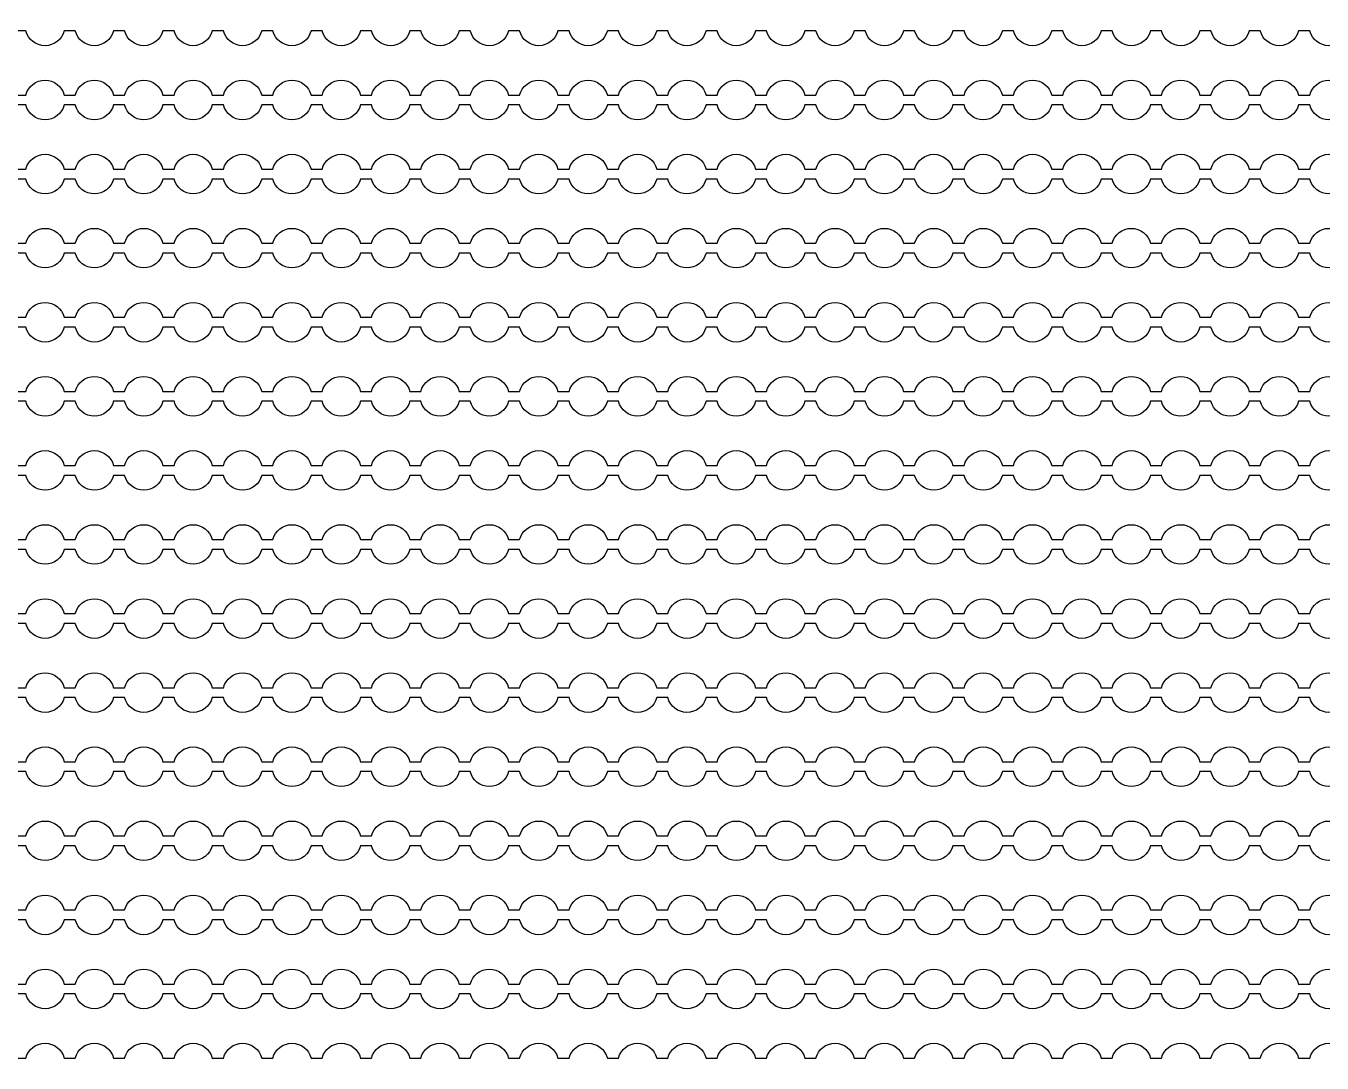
# Model space of a CAD drawing. Extents: x 4056 to 105656, y 4120 to 105720.
# Drawn here: x 65508 to 66820, y 48884 to 49934 of the extents above; entities that cross this region are included whole.
import ezdxf

# ---------------------------------------------------------------- set-up
doc = ezdxf.new("R2010")
doc.units = 13
doc.header["$MEASUREMENT"] = 0
doc.layers.add('Main Layer', color=7, linetype='Continuous', lineweight=0)

msp = doc.modelspace()

# ---------------------------------------------------------------- linework, layer by layer
for points in [[(66846.5, 49928.9, -0.774597), (66807.7, 49928.9), (66796.5, 49928.9, -0.774597), (66757.7, 49928.9), (66746.5, 49928.9, -0.774597), (66707.7, 49928.9), (66696.5, 49928.9, -0.774597), (66657.7, 49928.9), (66646.5, 49928.9, -0.774597), (66607.7, 49928.9), (66596.5, 49928.9, -0.774597), (66557.7, 49928.9), (66546.5, 49928.9, -0.774597), (66507.7, 49928.9), (66496.5, 49928.9, -0.774597), (66457.7, 49928.9), (66446.5, 49928.9, -0.774597), (66407.7, 49928.9), (66396.5, 49928.9, -0.774597), (66357.7, 49928.9), (66346.5, 49928.9, -0.774597), (66307.7, 49928.9), (66296.5, 49928.9, -0.774597), (66257.7, 49928.9), (66246.5, 49928.9, -0.774597), (66207.7, 49928.9), (66196.5, 49928.9, -0.774597), (66157.7, 49928.9), (66146.5, 49928.9, -0.774597), (66107.7, 49928.9), (66096.5, 49928.9, -0.774597), (66057.7, 49928.9), (66046.5, 49928.9, -0.774597), (66007.7, 49928.9), (65996.5, 49928.9, -0.774597), (65957.7, 49928.9), (65946.5, 49928.9, -0.774597), (65907.7, 49928.9), (65896.5, 49928.9, -0.774597), (65857.7, 49928.9), (65846.5, 49928.9, -0.774597), (65807.7, 49928.9), (65796.5, 49928.9, -0.774597), (65757.7, 49928.9), (65746.5, 49928.9, -0.774597), (65707.7, 49928.9), (65696.5, 49928.9, -0.774597), (65657.7, 49928.9), (65646.5, 49928.9, -0.774597), (65607.7, 49928.9), (65596.5, 49928.9, -0.774597), (65557.7, 49928.9), (65546.5, 49928.9, -0.774597), (65507.7, 49928.9), (65496.5, 49928.9, -0.774597)], [(65496.5, 49863.9), (65507.7, 49863.9, -0.774597), (65546.5, 49863.9), (65557.7, 49863.9, -0.774597), (65596.5, 49863.9), (65607.7, 49863.9, -0.774597), (65646.5, 49863.9), (65657.7, 49863.9, -0.774597), (65696.5, 49863.9), (65707.7, 49863.9, -0.774597), (65746.5, 49863.9), (65757.7, 49863.9, -0.774597), (65796.5, 49863.9), (65807.7, 49863.9, -0.774597), (65846.5, 49863.9), (65857.7, 49863.9, -0.774597), (65896.5, 49863.9), (65907.7, 49863.9, -0.774597), (65946.5, 49863.9), (65957.7, 49863.9, -0.774597), (65996.5, 49863.9), (66007.7, 49863.9, -0.774597), (66046.5, 49863.9), (66057.7, 49863.9, -0.774597), (66096.5, 49863.9), (66107.7, 49863.9, -0.774597), (66146.5, 49863.9), (66157.7, 49863.9, -0.774597), (66196.5, 49863.9), (66207.7, 49863.9, -0.774597), (66246.5, 49863.9), (66257.7, 49863.9, -0.774597), (66296.5, 49863.9), (66307.7, 49863.9, -0.774597), (66346.5, 49863.9), (66357.7, 49863.9, -0.774597), (66396.5, 49863.9), (66407.7, 49863.9, -0.774597), (66446.5, 49863.9), (66457.7, 49863.9, -0.774597), (66496.5, 49863.9), (66507.7, 49863.9, -0.774597), (66546.5, 49863.9), (66557.7, 49863.9, -0.774597), (66596.5, 49863.9), (66607.7, 49863.9, -0.774597), (66646.5, 49863.9), (66657.7, 49863.9, -0.774597), (66696.5, 49863.9), (66707.7, 49863.9, -0.774597), (66746.5, 49863.9), (66757.7, 49863.9, -0.774597), (66796.5, 49863.9), (66807.7, 49863.9, -0.774597), (66846.5, 49863.9)], [(66846.5, 49853.9, -0.774597), (66807.7, 49853.9), (66796.5, 49853.9, -0.774597), (66757.7, 49853.9), (66746.5, 49853.9, -0.774597), (66707.7, 49853.9), (66696.5, 49853.9, -0.774597), (66657.7, 49853.9), (66646.5, 49853.9, -0.774597), (66607.7, 49853.9), (66596.5, 49853.9, -0.774597), (66557.7, 49853.9), (66546.5, 49853.9, -0.774597), (66507.7, 49853.9), (66496.5, 49853.9, -0.774597), (66457.7, 49853.9), (66446.5, 49853.9, -0.774597), (66407.7, 49853.9), (66396.5, 49853.9, -0.774597), (66357.7, 49853.9), (66346.5, 49853.9, -0.774597), (66307.7, 49853.9), (66296.5, 49853.9, -0.774597), (66257.7, 49853.9), (66246.5, 49853.9, -0.774597), (66207.7, 49853.9), (66196.5, 49853.9, -0.774597), (66157.7, 49853.9), (66146.5, 49853.9, -0.774597), (66107.7, 49853.9), (66096.5, 49853.9, -0.774597), (66057.7, 49853.9), (66046.5, 49853.9, -0.774597), (66007.7, 49853.9), (65996.5, 49853.9, -0.774597), (65957.7, 49853.9), (65946.5, 49853.9, -0.774597), (65907.7, 49853.9), (65896.5, 49853.9, -0.774597), (65857.7, 49853.9), (65846.5, 49853.9, -0.774597), (65807.7, 49853.9), (65796.5, 49853.9, -0.774597), (65757.7, 49853.9), (65746.5, 49853.9, -0.774597), (65707.7, 49853.9), (65696.5, 49853.9, -0.774597), (65657.7, 49853.9), (65646.5, 49853.9, -0.774597), (65607.7, 49853.9), (65596.5, 49853.9, -0.774597), (65557.7, 49853.9), (65546.5, 49853.9, -0.774597), (65507.7, 49853.9), (65496.5, 49853.9, -0.774597)], [(65496.5, 49788.9), (65507.7, 49788.9, -0.774597), (65546.5, 49788.9), (65557.7, 49788.9, -0.774597), (65596.5, 49788.9), (65607.7, 49788.9, -0.774597), (65646.5, 49788.9), (65657.7, 49788.9, -0.774597), (65696.5, 49788.9), (65707.7, 49788.9, -0.774597), (65746.5, 49788.9), (65757.7, 49788.9, -0.774597), (65796.5, 49788.9), (65807.7, 49788.9, -0.774597), (65846.5, 49788.9), (65857.7, 49788.9, -0.774597), (65896.5, 49788.9), (65907.7, 49788.9, -0.774597), (65946.5, 49788.9), (65957.7, 49788.9, -0.774597), (65996.5, 49788.9), (66007.7, 49788.9, -0.774597), (66046.5, 49788.9), (66057.7, 49788.9, -0.774597), (66096.5, 49788.9), (66107.7, 49788.9, -0.774597), (66146.5, 49788.9), (66157.7, 49788.9, -0.774597), (66196.5, 49788.9), (66207.7, 49788.9, -0.774597), (66246.5, 49788.9), (66257.7, 49788.9, -0.774597), (66296.5, 49788.9), (66307.7, 49788.9, -0.774597), (66346.5, 49788.9), (66357.7, 49788.9, -0.774597), (66396.5, 49788.9), (66407.7, 49788.9, -0.774597), (66446.5, 49788.9), (66457.7, 49788.9, -0.774597), (66496.5, 49788.9), (66507.7, 49788.9, -0.774597), (66546.5, 49788.9), (66557.7, 49788.9, -0.774597), (66596.5, 49788.9), (66607.7, 49788.9, -0.774597), (66646.5, 49788.9), (66657.7, 49788.9, -0.774597), (66696.5, 49788.9), (66707.7, 49788.9, -0.774597), (66746.5, 49788.9), (66757.7, 49788.9, -0.774597), (66796.5, 49788.9), (66807.7, 49788.9, -0.774597), (66846.5, 49788.9)], [(66846.5, 49778.9, -0.774597), (66807.7, 49778.9), (66796.5, 49778.9, -0.774597), (66757.7, 49778.9), (66746.5, 49778.9, -0.774597), (66707.7, 49778.9), (66696.5, 49778.9, -0.774597), (66657.7, 49778.9), (66646.5, 49778.9, -0.774597), (66607.7, 49778.9), (66596.5, 49778.9, -0.774597), (66557.7, 49778.9), (66546.5, 49778.9, -0.774597), (66507.7, 49778.9), (66496.5, 49778.9, -0.774597), (66457.7, 49778.9), (66446.5, 49778.9, -0.774597), (66407.7, 49778.9), (66396.5, 49778.9, -0.774597), (66357.7, 49778.9), (66346.5, 49778.9, -0.774597), (66307.7, 49778.9), (66296.5, 49778.9, -0.774597), (66257.7, 49778.9), (66246.5, 49778.9, -0.774597), (66207.7, 49778.9), (66196.5, 49778.9, -0.774597), (66157.7, 49778.9), (66146.5, 49778.9, -0.774597), (66107.7, 49778.9), (66096.5, 49778.9, -0.774597), (66057.7, 49778.9), (66046.5, 49778.9, -0.774597), (66007.7, 49778.9), (65996.5, 49778.9, -0.774597), (65957.7, 49778.9), (65946.5, 49778.9, -0.774597), (65907.7, 49778.9), (65896.5, 49778.9, -0.774597), (65857.7, 49778.9), (65846.5, 49778.9, -0.774597), (65807.7, 49778.9), (65796.5, 49778.9, -0.774597), (65757.7, 49778.9), (65746.5, 49778.9, -0.774597), (65707.7, 49778.9), (65696.5, 49778.9, -0.774597), (65657.7, 49778.9), (65646.5, 49778.9, -0.774597), (65607.7, 49778.9), (65596.5, 49778.9, -0.774597), (65557.7, 49778.9), (65546.5, 49778.9, -0.774597), (65507.7, 49778.9), (65496.5, 49778.9, -0.774597)], [(65496.5, 49713.9), (65507.7, 49713.9, -0.774597), (65546.5, 49713.9), (65557.7, 49713.9, -0.774597), (65596.5, 49713.9), (65607.7, 49713.9, -0.774597), (65646.5, 49713.9), (65657.7, 49713.9, -0.774597), (65696.5, 49713.9), (65707.7, 49713.9, -0.774597), (65746.5, 49713.9), (65757.7, 49713.9, -0.774597), (65796.5, 49713.9), (65807.7, 49713.9, -0.774597), (65846.5, 49713.9), (65857.7, 49713.9, -0.774597), (65896.5, 49713.9), (65907.7, 49713.9, -0.774597), (65946.5, 49713.9), (65957.7, 49713.9, -0.774597), (65996.5, 49713.9), (66007.7, 49713.9, -0.774597), (66046.5, 49713.9), (66057.7, 49713.9, -0.774597), (66096.5, 49713.9), (66107.7, 49713.9, -0.774597), (66146.5, 49713.9), (66157.7, 49713.9, -0.774597), (66196.5, 49713.9), (66207.7, 49713.9, -0.774597), (66246.5, 49713.9), (66257.7, 49713.9, -0.774597), (66296.5, 49713.9), (66307.7, 49713.9, -0.774597), (66346.5, 49713.9), (66357.7, 49713.9, -0.774597), (66396.5, 49713.9), (66407.7, 49713.9, -0.774597), (66446.5, 49713.9), (66457.7, 49713.9, -0.774597), (66496.5, 49713.9), (66507.7, 49713.9, -0.774597), (66546.5, 49713.9), (66557.7, 49713.9, -0.774597), (66596.5, 49713.9), (66607.7, 49713.9, -0.774597), (66646.5, 49713.9), (66657.7, 49713.9, -0.774597), (66696.5, 49713.9), (66707.7, 49713.9, -0.774597), (66746.5, 49713.9), (66757.7, 49713.9, -0.774597), (66796.5, 49713.9), (66807.7, 49713.9, -0.774597), (66846.5, 49713.9)], [(66846.5, 49703.9, -0.774597), (66807.7, 49703.9), (66796.5, 49703.9, -0.774597), (66757.7, 49703.9), (66746.5, 49703.9, -0.774597), (66707.7, 49703.9), (66696.5, 49703.9, -0.774597), (66657.7, 49703.9), (66646.5, 49703.9, -0.774597), (66607.7, 49703.9), (66596.5, 49703.9, -0.774597), (66557.7, 49703.9), (66546.5, 49703.9, -0.774597), (66507.7, 49703.9), (66496.5, 49703.9, -0.774597), (66457.7, 49703.9), (66446.5, 49703.9, -0.774597), (66407.7, 49703.9), (66396.5, 49703.9, -0.774597), (66357.7, 49703.9), (66346.5, 49703.9, -0.774597), (66307.7, 49703.9), (66296.5, 49703.9, -0.774597), (66257.7, 49703.9), (66246.5, 49703.9, -0.774597), (66207.7, 49703.9), (66196.5, 49703.9, -0.774597), (66157.7, 49703.9), (66146.5, 49703.9, -0.774597), (66107.7, 49703.9), (66096.5, 49703.9, -0.774597), (66057.7, 49703.9), (66046.5, 49703.9, -0.774597), (66007.7, 49703.9), (65996.5, 49703.9, -0.774597), (65957.7, 49703.9), (65946.5, 49703.9, -0.774597), (65907.7, 49703.9), (65896.5, 49703.9, -0.774597), (65857.7, 49703.9), (65846.5, 49703.9, -0.774597), (65807.7, 49703.9), (65796.5, 49703.9, -0.774597), (65757.7, 49703.9), (65746.5, 49703.9, -0.774597), (65707.7, 49703.9), (65696.5, 49703.9, -0.774597), (65657.7, 49703.9), (65646.5, 49703.9, -0.774597), (65607.7, 49703.9), (65596.5, 49703.9, -0.774597), (65557.7, 49703.9), (65546.5, 49703.9, -0.774597), (65507.7, 49703.9), (65496.5, 49703.9, -0.774597)], [(65496.5, 49638.9), (65507.7, 49638.9, -0.774597), (65546.5, 49638.9), (65557.7, 49638.9, -0.774597), (65596.5, 49638.9), (65607.7, 49638.9, -0.774597), (65646.5, 49638.9), (65657.7, 49638.9, -0.774597), (65696.5, 49638.9), (65707.7, 49638.9, -0.774597), (65746.5, 49638.9), (65757.7, 49638.9, -0.774597), (65796.5, 49638.9), (65807.7, 49638.9, -0.774597), (65846.5, 49638.9), (65857.7, 49638.9, -0.774597), (65896.5, 49638.9), (65907.7, 49638.9, -0.774597), (65946.5, 49638.9), (65957.7, 49638.9, -0.774597), (65996.5, 49638.9), (66007.7, 49638.9, -0.774597), (66046.5, 49638.9), (66057.7, 49638.9, -0.774597), (66096.5, 49638.9), (66107.7, 49638.9, -0.774597), (66146.5, 49638.9), (66157.7, 49638.9, -0.774597), (66196.5, 49638.9), (66207.7, 49638.9, -0.774597), (66246.5, 49638.9), (66257.7, 49638.9, -0.774597), (66296.5, 49638.9), (66307.7, 49638.9, -0.774597), (66346.5, 49638.9), (66357.7, 49638.9, -0.774597), (66396.5, 49638.9), (66407.7, 49638.9, -0.774597), (66446.5, 49638.9), (66457.7, 49638.9, -0.774597), (66496.5, 49638.9), (66507.7, 49638.9, -0.774597), (66546.5, 49638.9), (66557.7, 49638.9, -0.774597), (66596.5, 49638.9), (66607.7, 49638.9, -0.774597), (66646.5, 49638.9), (66657.7, 49638.9, -0.774597), (66696.5, 49638.9), (66707.7, 49638.9, -0.774597), (66746.5, 49638.9), (66757.7, 49638.9, -0.774597), (66796.5, 49638.9), (66807.7, 49638.9, -0.774597), (66846.5, 49638.9)], [(66846.5, 49628.9, -0.774597), (66807.7, 49628.9), (66796.5, 49628.9, -0.774597), (66757.7, 49628.9), (66746.5, 49628.9, -0.774597), (66707.7, 49628.9), (66696.5, 49628.9, -0.774597), (66657.7, 49628.9), (66646.5, 49628.9, -0.774597), (66607.7, 49628.9), (66596.5, 49628.9, -0.774597), (66557.7, 49628.9), (66546.5, 49628.9, -0.774597), (66507.7, 49628.9), (66496.5, 49628.9, -0.774597), (66457.7, 49628.9), (66446.5, 49628.9, -0.774597), (66407.7, 49628.9), (66396.5, 49628.9, -0.774597), (66357.7, 49628.9), (66346.5, 49628.9, -0.774597), (66307.7, 49628.9), (66296.5, 49628.9, -0.774597), (66257.7, 49628.9), (66246.5, 49628.9, -0.774597), (66207.7, 49628.9), (66196.5, 49628.9, -0.774597), (66157.7, 49628.9), (66146.5, 49628.9, -0.774597), (66107.7, 49628.9), (66096.5, 49628.9, -0.774597), (66057.7, 49628.9), (66046.5, 49628.9, -0.774597), (66007.7, 49628.9), (65996.5, 49628.9, -0.774597), (65957.7, 49628.9), (65946.5, 49628.9, -0.774597), (65907.7, 49628.9), (65896.5, 49628.9, -0.774597), (65857.7, 49628.9), (65846.5, 49628.9, -0.774597), (65807.7, 49628.9), (65796.5, 49628.9, -0.774597), (65757.7, 49628.9), (65746.5, 49628.9, -0.774597), (65707.7, 49628.9), (65696.5, 49628.9, -0.774597), (65657.7, 49628.9), (65646.5, 49628.9, -0.774597), (65607.7, 49628.9), (65596.5, 49628.9, -0.774597), (65557.7, 49628.9), (65546.5, 49628.9, -0.774597), (65507.7, 49628.9), (65496.5, 49628.9, -0.774597)], [(65496.5, 49563.9), (65507.7, 49563.9, -0.774597), (65546.5, 49563.9), (65557.7, 49563.9, -0.774597), (65596.5, 49563.9), (65607.7, 49563.9, -0.774597), (65646.5, 49563.9), (65657.7, 49563.9, -0.774597), (65696.5, 49563.9), (65707.7, 49563.9, -0.774597), (65746.5, 49563.9), (65757.7, 49563.9, -0.774597), (65796.5, 49563.9), (65807.7, 49563.9, -0.774597), (65846.5, 49563.9), (65857.7, 49563.9, -0.774597), (65896.5, 49563.9), (65907.7, 49563.9, -0.774597), (65946.5, 49563.9), (65957.7, 49563.9, -0.774597), (65996.5, 49563.9), (66007.7, 49563.9, -0.774597), (66046.5, 49563.9), (66057.7, 49563.9, -0.774597), (66096.5, 49563.9), (66107.7, 49563.9, -0.774597), (66146.5, 49563.9), (66157.7, 49563.9, -0.774597), (66196.5, 49563.9), (66207.7, 49563.9, -0.774597), (66246.5, 49563.9), (66257.7, 49563.9, -0.774597), (66296.5, 49563.9), (66307.7, 49563.9, -0.774597), (66346.5, 49563.9), (66357.7, 49563.9, -0.774597), (66396.5, 49563.9), (66407.7, 49563.9, -0.774597), (66446.5, 49563.9), (66457.7, 49563.9, -0.774597), (66496.5, 49563.9), (66507.7, 49563.9, -0.774597), (66546.5, 49563.9), (66557.7, 49563.9, -0.774597), (66596.5, 49563.9), (66607.7, 49563.9, -0.774597), (66646.5, 49563.9), (66657.7, 49563.9, -0.774597), (66696.5, 49563.9), (66707.7, 49563.9, -0.774597), (66746.5, 49563.9), (66757.7, 49563.9, -0.774597), (66796.5, 49563.9), (66807.7, 49563.9, -0.774597), (66846.5, 49563.9)], [(66846.5, 49553.9, -0.774597), (66807.7, 49553.9), (66796.5, 49553.9, -0.774597), (66757.7, 49553.9), (66746.5, 49553.9, -0.774597), (66707.7, 49553.9), (66696.5, 49553.9, -0.774597), (66657.7, 49553.9), (66646.5, 49553.9, -0.774597), (66607.7, 49553.9), (66596.5, 49553.9, -0.774597), (66557.7, 49553.9), (66546.5, 49553.9, -0.774597), (66507.7, 49553.9), (66496.5, 49553.9, -0.774597), (66457.7, 49553.9), (66446.5, 49553.9, -0.774597), (66407.7, 49553.9), (66396.5, 49553.9, -0.774597), (66357.7, 49553.9), (66346.5, 49553.9, -0.774597), (66307.7, 49553.9), (66296.5, 49553.9, -0.774597), (66257.7, 49553.9), (66246.5, 49553.9, -0.774597), (66207.7, 49553.9), (66196.5, 49553.9, -0.774597), (66157.7, 49553.9), (66146.5, 49553.9, -0.774597), (66107.7, 49553.9), (66096.5, 49553.9, -0.774597), (66057.7, 49553.9), (66046.5, 49553.9, -0.774597), (66007.7, 49553.9), (65996.5, 49553.9, -0.774597), (65957.7, 49553.9), (65946.5, 49553.9, -0.774597), (65907.7, 49553.9), (65896.5, 49553.9, -0.774597), (65857.7, 49553.9), (65846.5, 49553.9, -0.774597), (65807.7, 49553.9), (65796.5, 49553.9, -0.774597), (65757.7, 49553.9), (65746.5, 49553.9, -0.774597), (65707.7, 49553.9), (65696.5, 49553.9, -0.774597), (65657.7, 49553.9), (65646.5, 49553.9, -0.774597), (65607.7, 49553.9), (65596.5, 49553.9, -0.774597), (65557.7, 49553.9), (65546.5, 49553.9, -0.774597), (65507.7, 49553.9), (65496.5, 49553.9, -0.774597)], [(65496.5, 49488.9), (65507.7, 49488.9, -0.774597), (65546.5, 49488.9), (65557.7, 49488.9, -0.774597), (65596.5, 49488.9), (65607.7, 49488.9, -0.774597), (65646.5, 49488.9), (65657.7, 49488.9, -0.774597), (65696.5, 49488.9), (65707.7, 49488.9, -0.774597), (65746.5, 49488.9), (65757.7, 49488.9, -0.774597), (65796.5, 49488.9), (65807.7, 49488.9, -0.774597), (65846.5, 49488.9), (65857.7, 49488.9, -0.774597), (65896.5, 49488.9), (65907.7, 49488.9, -0.774597), (65946.5, 49488.9), (65957.7, 49488.9, -0.774597), (65996.5, 49488.9), (66007.7, 49488.9, -0.774597), (66046.5, 49488.9), (66057.7, 49488.9, -0.774597), (66096.5, 49488.9), (66107.7, 49488.9, -0.774597), (66146.5, 49488.9), (66157.7, 49488.9, -0.774597), (66196.5, 49488.9), (66207.7, 49488.9, -0.774597), (66246.5, 49488.9), (66257.7, 49488.9, -0.774597), (66296.5, 49488.9), (66307.7, 49488.9, -0.774597), (66346.5, 49488.9), (66357.7, 49488.9, -0.774597), (66396.5, 49488.9), (66407.7, 49488.9, -0.774597), (66446.5, 49488.9), (66457.7, 49488.9, -0.774597), (66496.5, 49488.9), (66507.7, 49488.9, -0.774597), (66546.5, 49488.9), (66557.7, 49488.9, -0.774597), (66596.5, 49488.9), (66607.7, 49488.9, -0.774597), (66646.5, 49488.9), (66657.7, 49488.9, -0.774597), (66696.5, 49488.9), (66707.7, 49488.9, -0.774597), (66746.5, 49488.9), (66757.7, 49488.9, -0.774597), (66796.5, 49488.9), (66807.7, 49488.9, -0.774597), (66846.5, 49488.9)], [(66846.5, 49478.9, -0.774597), (66807.7, 49478.9), (66796.5, 49478.9, -0.774597), (66757.7, 49478.9), (66746.5, 49478.9, -0.774597), (66707.7, 49478.9), (66696.5, 49478.9, -0.774597), (66657.7, 49478.9), (66646.5, 49478.9, -0.774597), (66607.7, 49478.9), (66596.5, 49478.9, -0.774597), (66557.7, 49478.9), (66546.5, 49478.9, -0.774597), (66507.7, 49478.9), (66496.5, 49478.9, -0.774597), (66457.7, 49478.9), (66446.5, 49478.9, -0.774597), (66407.7, 49478.9), (66396.5, 49478.9, -0.774597), (66357.7, 49478.9), (66346.5, 49478.9, -0.774597), (66307.7, 49478.9), (66296.5, 49478.9, -0.774597), (66257.7, 49478.9), (66246.5, 49478.9, -0.774597), (66207.7, 49478.9), (66196.5, 49478.9, -0.774597), (66157.7, 49478.9), (66146.5, 49478.9, -0.774597), (66107.7, 49478.9), (66096.5, 49478.9, -0.774597), (66057.7, 49478.9), (66046.5, 49478.9, -0.774597), (66007.7, 49478.9), (65996.5, 49478.9, -0.774597), (65957.7, 49478.9), (65946.5, 49478.9, -0.774597), (65907.7, 49478.9), (65896.5, 49478.9, -0.774597), (65857.7, 49478.9), (65846.5, 49478.9, -0.774597), (65807.7, 49478.9), (65796.5, 49478.9, -0.774597), (65757.7, 49478.9), (65746.5, 49478.9, -0.774597), (65707.7, 49478.9), (65696.5, 49478.9, -0.774597), (65657.7, 49478.9), (65646.5, 49478.9, -0.774597), (65607.7, 49478.9), (65596.5, 49478.9, -0.774597), (65557.7, 49478.9), (65546.5, 49478.9, -0.774597), (65507.7, 49478.9), (65496.5, 49478.9, -0.774597)], [(65496.5, 49413.9), (65507.7, 49413.9, -0.774597), (65546.5, 49413.9), (65557.7, 49413.9, -0.774597), (65596.5, 49413.9), (65607.7, 49413.9, -0.774597), (65646.5, 49413.9), (65657.7, 49413.9, -0.774597), (65696.5, 49413.9), (65707.7, 49413.9, -0.774597), (65746.5, 49413.9), (65757.7, 49413.9, -0.774597), (65796.5, 49413.9), (65807.7, 49413.9, -0.774597), (65846.5, 49413.9), (65857.7, 49413.9, -0.774597), (65896.5, 49413.9), (65907.7, 49413.9, -0.774597), (65946.5, 49413.9), (65957.7, 49413.9, -0.774597), (65996.5, 49413.9), (66007.7, 49413.9, -0.774597), (66046.5, 49413.9), (66057.7, 49413.9, -0.774597), (66096.5, 49413.9), (66107.7, 49413.9, -0.774597), (66146.5, 49413.9), (66157.7, 49413.9, -0.774597), (66196.5, 49413.9), (66207.7, 49413.9, -0.774597), (66246.5, 49413.9), (66257.7, 49413.9, -0.774597), (66296.5, 49413.9), (66307.7, 49413.9, -0.774597), (66346.5, 49413.9), (66357.7, 49413.9, -0.774597), (66396.5, 49413.9), (66407.7, 49413.9, -0.774597), (66446.5, 49413.9), (66457.7, 49413.9, -0.774597), (66496.5, 49413.9), (66507.7, 49413.9, -0.774597), (66546.5, 49413.9), (66557.7, 49413.9, -0.774597), (66596.5, 49413.9), (66607.7, 49413.9, -0.774597), (66646.5, 49413.9), (66657.7, 49413.9, -0.774597), (66696.5, 49413.9), (66707.7, 49413.9, -0.774597), (66746.5, 49413.9), (66757.7, 49413.9, -0.774597), (66796.5, 49413.9), (66807.7, 49413.9, -0.774597), (66846.5, 49413.9)], [(66846.5, 49403.9, -0.774597), (66807.7, 49403.9), (66796.5, 49403.9, -0.774597), (66757.7, 49403.9), (66746.5, 49403.9, -0.774597), (66707.7, 49403.9), (66696.5, 49403.9, -0.774597), (66657.7, 49403.9), (66646.5, 49403.9, -0.774597), (66607.7, 49403.9), (66596.5, 49403.9, -0.774597), (66557.7, 49403.9), (66546.5, 49403.9, -0.774597), (66507.7, 49403.9), (66496.5, 49403.9, -0.774597), (66457.7, 49403.9), (66446.5, 49403.9, -0.774597), (66407.7, 49403.9), (66396.5, 49403.9, -0.774597), (66357.7, 49403.9), (66346.5, 49403.9, -0.774597), (66307.7, 49403.9), (66296.5, 49403.9, -0.774597), (66257.7, 49403.9), (66246.5, 49403.9, -0.774597), (66207.7, 49403.9), (66196.5, 49403.9, -0.774597), (66157.7, 49403.9), (66146.5, 49403.9, -0.774597), (66107.7, 49403.9), (66096.5, 49403.9, -0.774597), (66057.7, 49403.9), (66046.5, 49403.9, -0.774597), (66007.7, 49403.9), (65996.5, 49403.9, -0.774597), (65957.7, 49403.9), (65946.5, 49403.9, -0.774597), (65907.7, 49403.9), (65896.5, 49403.9, -0.774597), (65857.7, 49403.9), (65846.5, 49403.9, -0.774597), (65807.7, 49403.9), (65796.5, 49403.9, -0.774597), (65757.7, 49403.9), (65746.5, 49403.9, -0.774597), (65707.7, 49403.9), (65696.5, 49403.9, -0.774597), (65657.7, 49403.9), (65646.5, 49403.9, -0.774597), (65607.7, 49403.9), (65596.5, 49403.9, -0.774597), (65557.7, 49403.9), (65546.5, 49403.9, -0.774597), (65507.7, 49403.9), (65496.5, 49403.9, -0.774597)], [(65496.5, 49338.9), (65507.7, 49338.9, -0.774597), (65546.5, 49338.9), (65557.7, 49338.9, -0.774597), (65596.5, 49338.9), (65607.7, 49338.9, -0.774597), (65646.5, 49338.9), (65657.7, 49338.9, -0.774597), (65696.5, 49338.9), (65707.7, 49338.9, -0.774597), (65746.5, 49338.9), (65757.7, 49338.9, -0.774597), (65796.5, 49338.9), (65807.7, 49338.9, -0.774597), (65846.5, 49338.9), (65857.7, 49338.9, -0.774597), (65896.5, 49338.9), (65907.7, 49338.9, -0.774597), (65946.5, 49338.9), (65957.7, 49338.9, -0.774597), (65996.5, 49338.9), (66007.7, 49338.9, -0.774597), (66046.5, 49338.9), (66057.7, 49338.9, -0.774597), (66096.5, 49338.9), (66107.7, 49338.9, -0.774597), (66146.5, 49338.9), (66157.7, 49338.9, -0.774597), (66196.5, 49338.9), (66207.7, 49338.9, -0.774597), (66246.5, 49338.9), (66257.7, 49338.9, -0.774597), (66296.5, 49338.9), (66307.7, 49338.9, -0.774597), (66346.5, 49338.9), (66357.7, 49338.9, -0.774597), (66396.5, 49338.9), (66407.7, 49338.9, -0.774597), (66446.5, 49338.9), (66457.7, 49338.9, -0.774597), (66496.5, 49338.9), (66507.7, 49338.9, -0.774597), (66546.5, 49338.9), (66557.7, 49338.9, -0.774597), (66596.5, 49338.9), (66607.7, 49338.9, -0.774597), (66646.5, 49338.9), (66657.7, 49338.9, -0.774597), (66696.5, 49338.9), (66707.7, 49338.9, -0.774597), (66746.5, 49338.9), (66757.7, 49338.9, -0.774597), (66796.5, 49338.9), (66807.7, 49338.9, -0.774597), (66846.5, 49338.9)], [(66846.5, 49328.9, -0.774597), (66807.7, 49328.9), (66796.5, 49328.9, -0.774597), (66757.7, 49328.9), (66746.5, 49328.9, -0.774597), (66707.7, 49328.9), (66696.5, 49328.9, -0.774597), (66657.7, 49328.9), (66646.5, 49328.9, -0.774597), (66607.7, 49328.9), (66596.5, 49328.9, -0.774597), (66557.7, 49328.9), (66546.5, 49328.9, -0.774597), (66507.7, 49328.9), (66496.5, 49328.9, -0.774597), (66457.7, 49328.9), (66446.5, 49328.9, -0.774597), (66407.7, 49328.9), (66396.5, 49328.9, -0.774597), (66357.7, 49328.9), (66346.5, 49328.9, -0.774597), (66307.7, 49328.9), (66296.5, 49328.9, -0.774597), (66257.7, 49328.9), (66246.5, 49328.9, -0.774597), (66207.7, 49328.9), (66196.5, 49328.9, -0.774597), (66157.7, 49328.9), (66146.5, 49328.9, -0.774597), (66107.7, 49328.9), (66096.5, 49328.9, -0.774597), (66057.7, 49328.9), (66046.5, 49328.9, -0.774597), (66007.7, 49328.9), (65996.5, 49328.9, -0.774597), (65957.7, 49328.9), (65946.5, 49328.9, -0.774597), (65907.7, 49328.9), (65896.5, 49328.9, -0.774597), (65857.7, 49328.9), (65846.5, 49328.9, -0.774597), (65807.7, 49328.9), (65796.5, 49328.9, -0.774597), (65757.7, 49328.9), (65746.5, 49328.9, -0.774597), (65707.7, 49328.9), (65696.5, 49328.9, -0.774597), (65657.7, 49328.9), (65646.5, 49328.9, -0.774597), (65607.7, 49328.9), (65596.5, 49328.9, -0.774597), (65557.7, 49328.9), (65546.5, 49328.9, -0.774597), (65507.7, 49328.9), (65496.5, 49328.9, -0.774597)], [(65496.5, 49263.9), (65507.7, 49263.9, -0.774597), (65546.5, 49263.9), (65557.7, 49263.9, -0.774597), (65596.5, 49263.9), (65607.7, 49263.9, -0.774597), (65646.5, 49263.9), (65657.7, 49263.9, -0.774597), (65696.5, 49263.9), (65707.7, 49263.9, -0.774597), (65746.5, 49263.9), (65757.7, 49263.9, -0.774597), (65796.5, 49263.9), (65807.7, 49263.9, -0.774597), (65846.5, 49263.9), (65857.7, 49263.9, -0.774597), (65896.5, 49263.9), (65907.7, 49263.9, -0.774597), (65946.5, 49263.9), (65957.7, 49263.9, -0.774597), (65996.5, 49263.9), (66007.7, 49263.9, -0.774597), (66046.5, 49263.9), (66057.7, 49263.9, -0.774597), (66096.5, 49263.9), (66107.7, 49263.9, -0.774597), (66146.5, 49263.9), (66157.7, 49263.9, -0.774597), (66196.5, 49263.9), (66207.7, 49263.9, -0.774597), (66246.5, 49263.9), (66257.7, 49263.9, -0.774597), (66296.5, 49263.9), (66307.7, 49263.9, -0.774597), (66346.5, 49263.9), (66357.7, 49263.9, -0.774597), (66396.5, 49263.9), (66407.7, 49263.9, -0.774597), (66446.5, 49263.9), (66457.7, 49263.9, -0.774597), (66496.5, 49263.9), (66507.7, 49263.9, -0.774597), (66546.5, 49263.9), (66557.7, 49263.9, -0.774597), (66596.5, 49263.9), (66607.7, 49263.9, -0.774597), (66646.5, 49263.9), (66657.7, 49263.9, -0.774597), (66696.5, 49263.9), (66707.7, 49263.9, -0.774597), (66746.5, 49263.9), (66757.7, 49263.9, -0.774597), (66796.5, 49263.9), (66807.7, 49263.9, -0.774597), (66846.5, 49263.9)], [(66846.5, 49253.9, -0.774597), (66807.7, 49253.9), (66796.5, 49253.9, -0.774597), (66757.7, 49253.9), (66746.5, 49253.9, -0.774597), (66707.7, 49253.9), (66696.5, 49253.9, -0.774597), (66657.7, 49253.9), (66646.5, 49253.9, -0.774597), (66607.7, 49253.9), (66596.5, 49253.9, -0.774597), (66557.7, 49253.9), (66546.5, 49253.9, -0.774597), (66507.7, 49253.9), (66496.5, 49253.9, -0.774597), (66457.7, 49253.9), (66446.5, 49253.9, -0.774597), (66407.7, 49253.9), (66396.5, 49253.9, -0.774597), (66357.7, 49253.9), (66346.5, 49253.9, -0.774597), (66307.7, 49253.9), (66296.5, 49253.9, -0.774597), (66257.7, 49253.9), (66246.5, 49253.9, -0.774597), (66207.7, 49253.9), (66196.5, 49253.9, -0.774597), (66157.7, 49253.9), (66146.5, 49253.9, -0.774597), (66107.7, 49253.9), (66096.5, 49253.9, -0.774597), (66057.7, 49253.9), (66046.5, 49253.9, -0.774597), (66007.7, 49253.9), (65996.5, 49253.9, -0.774597), (65957.7, 49253.9), (65946.5, 49253.9, -0.774597), (65907.7, 49253.9), (65896.5, 49253.9, -0.774597), (65857.7, 49253.9), (65846.5, 49253.9, -0.774597), (65807.7, 49253.9), (65796.5, 49253.9, -0.774597), (65757.7, 49253.9), (65746.5, 49253.9, -0.774597), (65707.7, 49253.9), (65696.5, 49253.9, -0.774597), (65657.7, 49253.9), (65646.5, 49253.9, -0.774597), (65607.7, 49253.9), (65596.5, 49253.9, -0.774597), (65557.7, 49253.9), (65546.5, 49253.9, -0.774597), (65507.7, 49253.9), (65496.5, 49253.9, -0.774597)], [(65496.5, 49188.9), (65507.7, 49188.9, -0.774597), (65546.5, 49188.9), (65557.7, 49188.9, -0.774597), (65596.5, 49188.9), (65607.7, 49188.9, -0.774597), (65646.5, 49188.9), (65657.7, 49188.9, -0.774597), (65696.5, 49188.9), (65707.7, 49188.9, -0.774597), (65746.5, 49188.9), (65757.7, 49188.9, -0.774597), (65796.5, 49188.9), (65807.7, 49188.9, -0.774597), (65846.5, 49188.9), (65857.7, 49188.9, -0.774597), (65896.5, 49188.9), (65907.7, 49188.9, -0.774597), (65946.5, 49188.9), (65957.7, 49188.9, -0.774597), (65996.5, 49188.9), (66007.7, 49188.9, -0.774597), (66046.5, 49188.9), (66057.7, 49188.9, -0.774597), (66096.5, 49188.9), (66107.7, 49188.9, -0.774597), (66146.5, 49188.9), (66157.7, 49188.9, -0.774597), (66196.5, 49188.9), (66207.7, 49188.9, -0.774597), (66246.5, 49188.9), (66257.7, 49188.9, -0.774597), (66296.5, 49188.9), (66307.7, 49188.9, -0.774597), (66346.5, 49188.9), (66357.7, 49188.9, -0.774597), (66396.5, 49188.9), (66407.7, 49188.9, -0.774597), (66446.5, 49188.9), (66457.7, 49188.9, -0.774597), (66496.5, 49188.9), (66507.7, 49188.9, -0.774597), (66546.5, 49188.9), (66557.7, 49188.9, -0.774597), (66596.5, 49188.9), (66607.7, 49188.9, -0.774597), (66646.5, 49188.9), (66657.7, 49188.9, -0.774597), (66696.5, 49188.9), (66707.7, 49188.9, -0.774597), (66746.5, 49188.9), (66757.7, 49188.9, -0.774597), (66796.5, 49188.9), (66807.7, 49188.9, -0.774597), (66846.5, 49188.9)], [(66846.5, 49178.9, -0.774597), (66807.7, 49178.9), (66796.5, 49178.9, -0.774597), (66757.7, 49178.9), (66746.5, 49178.9, -0.774597), (66707.7, 49178.9), (66696.5, 49178.9, -0.774597), (66657.7, 49178.9), (66646.5, 49178.9, -0.774597), (66607.7, 49178.9), (66596.5, 49178.9, -0.774597), (66557.7, 49178.9), (66546.5, 49178.9, -0.774597), (66507.7, 49178.9), (66496.5, 49178.9, -0.774597), (66457.7, 49178.9), (66446.5, 49178.9, -0.774597), (66407.7, 49178.9), (66396.5, 49178.9, -0.774597), (66357.7, 49178.9), (66346.5, 49178.9, -0.774597), (66307.7, 49178.9), (66296.5, 49178.9, -0.774597), (66257.7, 49178.9), (66246.5, 49178.9, -0.774597), (66207.7, 49178.9), (66196.5, 49178.9, -0.774597), (66157.7, 49178.9), (66146.5, 49178.9, -0.774597), (66107.7, 49178.9), (66096.5, 49178.9, -0.774597), (66057.7, 49178.9), (66046.5, 49178.9, -0.774597), (66007.7, 49178.9), (65996.5, 49178.9, -0.774597), (65957.7, 49178.9), (65946.5, 49178.9, -0.774597), (65907.7, 49178.9), (65896.5, 49178.9, -0.774597), (65857.7, 49178.9), (65846.5, 49178.9, -0.774597), (65807.7, 49178.9), (65796.5, 49178.9, -0.774597), (65757.7, 49178.9), (65746.5, 49178.9, -0.774597), (65707.7, 49178.9), (65696.5, 49178.9, -0.774597), (65657.7, 49178.9), (65646.5, 49178.9, -0.774597), (65607.7, 49178.9), (65596.5, 49178.9, -0.774597), (65557.7, 49178.9), (65546.5, 49178.9, -0.774597), (65507.7, 49178.9), (65496.5, 49178.9, -0.774597)], [(65496.5, 49113.9), (65507.7, 49113.9, -0.774597), (65546.5, 49113.9), (65557.7, 49113.9, -0.774597), (65596.5, 49113.9), (65607.7, 49113.9, -0.774597), (65646.5, 49113.9), (65657.7, 49113.9, -0.774597), (65696.5, 49113.9), (65707.7, 49113.9, -0.774597), (65746.5, 49113.9), (65757.7, 49113.9, -0.774597), (65796.5, 49113.9), (65807.7, 49113.9, -0.774597), (65846.5, 49113.9), (65857.7, 49113.9, -0.774597), (65896.5, 49113.9), (65907.7, 49113.9, -0.774597), (65946.5, 49113.9), (65957.7, 49113.9, -0.774597), (65996.5, 49113.9), (66007.7, 49113.9, -0.774597), (66046.5, 49113.9), (66057.7, 49113.9, -0.774597), (66096.5, 49113.9), (66107.7, 49113.9, -0.774597), (66146.5, 49113.9), (66157.7, 49113.9, -0.774597), (66196.5, 49113.9), (66207.7, 49113.9, -0.774597), (66246.5, 49113.9), (66257.7, 49113.9, -0.774597), (66296.5, 49113.9), (66307.7, 49113.9, -0.774597), (66346.5, 49113.9), (66357.7, 49113.9, -0.774597), (66396.5, 49113.9), (66407.7, 49113.9, -0.774597), (66446.5, 49113.9), (66457.7, 49113.9, -0.774597), (66496.5, 49113.9), (66507.7, 49113.9, -0.774597), (66546.5, 49113.9), (66557.7, 49113.9, -0.774597), (66596.5, 49113.9), (66607.7, 49113.9, -0.774597), (66646.5, 49113.9), (66657.7, 49113.9, -0.774597), (66696.5, 49113.9), (66707.7, 49113.9, -0.774597), (66746.5, 49113.9), (66757.7, 49113.9, -0.774597), (66796.5, 49113.9), (66807.7, 49113.9, -0.774597), (66846.5, 49113.9)], [(66846.5, 49103.9, -0.774597), (66807.7, 49103.9), (66796.5, 49103.9, -0.774597), (66757.7, 49103.9), (66746.5, 49103.9, -0.774597), (66707.7, 49103.9), (66696.5, 49103.9, -0.774597), (66657.7, 49103.9), (66646.5, 49103.9, -0.774597), (66607.7, 49103.9), (66596.5, 49103.9, -0.774597), (66557.7, 49103.9), (66546.5, 49103.9, -0.774597), (66507.7, 49103.9), (66496.5, 49103.9, -0.774597), (66457.7, 49103.9), (66446.5, 49103.9, -0.774597), (66407.7, 49103.9), (66396.5, 49103.9, -0.774597), (66357.7, 49103.9), (66346.5, 49103.9, -0.774597), (66307.7, 49103.9), (66296.5, 49103.9, -0.774597), (66257.7, 49103.9), (66246.5, 49103.9, -0.774597), (66207.7, 49103.9), (66196.5, 49103.9, -0.774597), (66157.7, 49103.9), (66146.5, 49103.9, -0.774597), (66107.7, 49103.9), (66096.5, 49103.9, -0.774597), (66057.7, 49103.9), (66046.5, 49103.9, -0.774597), (66007.7, 49103.9), (65996.5, 49103.9, -0.774597), (65957.7, 49103.9), (65946.5, 49103.9, -0.774597), (65907.7, 49103.9), (65896.5, 49103.9, -0.774597), (65857.7, 49103.9), (65846.5, 49103.9, -0.774597), (65807.7, 49103.9), (65796.5, 49103.9, -0.774597), (65757.7, 49103.9), (65746.5, 49103.9, -0.774597), (65707.7, 49103.9), (65696.5, 49103.9, -0.774597), (65657.7, 49103.9), (65646.5, 49103.9, -0.774597), (65607.7, 49103.9), (65596.5, 49103.9, -0.774597), (65557.7, 49103.9), (65546.5, 49103.9, -0.774597), (65507.7, 49103.9), (65496.5, 49103.9, -0.774597)], [(65496.5, 49038.9), (65507.7, 49038.9, -0.774597), (65546.5, 49038.9), (65557.7, 49038.9, -0.774597), (65596.5, 49038.9), (65607.7, 49038.9, -0.774597), (65646.5, 49038.9), (65657.7, 49038.9, -0.774597), (65696.5, 49038.9), (65707.7, 49038.9, -0.774597), (65746.5, 49038.9), (65757.7, 49038.9, -0.774597), (65796.5, 49038.9), (65807.7, 49038.9, -0.774597), (65846.5, 49038.9), (65857.7, 49038.9, -0.774597), (65896.5, 49038.9), (65907.7, 49038.9, -0.774597), (65946.5, 49038.9), (65957.7, 49038.9, -0.774597), (65996.5, 49038.9), (66007.7, 49038.9, -0.774597), (66046.5, 49038.9), (66057.7, 49038.9, -0.774597), (66096.5, 49038.9), (66107.7, 49038.9, -0.774597), (66146.5, 49038.9), (66157.7, 49038.9, -0.774597), (66196.5, 49038.9), (66207.7, 49038.9, -0.774597), (66246.5, 49038.9), (66257.7, 49038.9, -0.774597), (66296.5, 49038.9), (66307.7, 49038.9, -0.774597), (66346.5, 49038.9), (66357.7, 49038.9, -0.774597), (66396.5, 49038.9), (66407.7, 49038.9, -0.774597), (66446.5, 49038.9), (66457.7, 49038.9, -0.774597), (66496.5, 49038.9), (66507.7, 49038.9, -0.774597), (66546.5, 49038.9), (66557.7, 49038.9, -0.774597), (66596.5, 49038.9), (66607.7, 49038.9, -0.774597), (66646.5, 49038.9), (66657.7, 49038.9, -0.774597), (66696.5, 49038.9), (66707.7, 49038.9, -0.774597), (66746.5, 49038.9), (66757.7, 49038.9, -0.774597), (66796.5, 49038.9), (66807.7, 49038.9, -0.774597), (66846.5, 49038.9)], [(66846.5, 49028.9, -0.774597), (66807.7, 49028.9), (66796.5, 49028.9, -0.774597), (66757.7, 49028.9), (66746.5, 49028.9, -0.774597), (66707.7, 49028.9), (66696.5, 49028.9, -0.774597), (66657.7, 49028.9), (66646.5, 49028.9, -0.774597), (66607.7, 49028.9), (66596.5, 49028.9, -0.774597), (66557.7, 49028.9), (66546.5, 49028.9, -0.774597), (66507.7, 49028.9), (66496.5, 49028.9, -0.774597), (66457.7, 49028.9), (66446.5, 49028.9, -0.774597), (66407.7, 49028.9), (66396.5, 49028.9, -0.774597), (66357.7, 49028.9), (66346.5, 49028.9, -0.774597), (66307.7, 49028.9), (66296.5, 49028.9, -0.774597), (66257.7, 49028.9), (66246.5, 49028.9, -0.774597), (66207.7, 49028.9), (66196.5, 49028.9, -0.774597), (66157.7, 49028.9), (66146.5, 49028.9, -0.774597), (66107.7, 49028.9), (66096.5, 49028.9, -0.774597), (66057.7, 49028.9), (66046.5, 49028.9, -0.774597), (66007.7, 49028.9), (65996.5, 49028.9, -0.774597), (65957.7, 49028.9), (65946.5, 49028.9, -0.774597), (65907.7, 49028.9), (65896.5, 49028.9, -0.774597), (65857.7, 49028.9), (65846.5, 49028.9, -0.774597), (65807.7, 49028.9), (65796.5, 49028.9, -0.774597), (65757.7, 49028.9), (65746.5, 49028.9, -0.774597), (65707.7, 49028.9), (65696.5, 49028.9, -0.774597), (65657.7, 49028.9), (65646.5, 49028.9, -0.774597), (65607.7, 49028.9), (65596.5, 49028.9, -0.774597), (65557.7, 49028.9), (65546.5, 49028.9, -0.774597), (65507.7, 49028.9), (65496.5, 49028.9, -0.774597)], [(65496.5, 48963.9), (65507.7, 48963.9, -0.774597), (65546.5, 48963.9), (65557.7, 48963.9, -0.774597), (65596.5, 48963.9), (65607.7, 48963.9, -0.774597), (65646.5, 48963.9), (65657.7, 48963.9, -0.774597), (65696.5, 48963.9), (65707.7, 48963.9, -0.774597), (65746.5, 48963.9), (65757.7, 48963.9, -0.774597), (65796.5, 48963.9), (65807.7, 48963.9, -0.774597), (65846.5, 48963.9), (65857.7, 48963.9, -0.774597), (65896.5, 48963.9), (65907.7, 48963.9, -0.774597), (65946.5, 48963.9), (65957.7, 48963.9, -0.774597), (65996.5, 48963.9), (66007.7, 48963.9, -0.774597), (66046.5, 48963.9), (66057.7, 48963.9, -0.774597), (66096.5, 48963.9), (66107.7, 48963.9, -0.774597), (66146.5, 48963.9), (66157.7, 48963.9, -0.774597), (66196.5, 48963.9), (66207.7, 48963.9, -0.774597), (66246.5, 48963.9), (66257.7, 48963.9, -0.774597), (66296.5, 48963.9), (66307.7, 48963.9, -0.774597), (66346.5, 48963.9), (66357.7, 48963.9, -0.774597), (66396.5, 48963.9), (66407.7, 48963.9, -0.774597), (66446.5, 48963.9), (66457.7, 48963.9, -0.774597), (66496.5, 48963.9), (66507.7, 48963.9, -0.774597), (66546.5, 48963.9), (66557.7, 48963.9, -0.774597), (66596.5, 48963.9), (66607.7, 48963.9, -0.774597), (66646.5, 48963.9), (66657.7, 48963.9, -0.774597), (66696.5, 48963.9), (66707.7, 48963.9, -0.774597), (66746.5, 48963.9), (66757.7, 48963.9, -0.774597), (66796.5, 48963.9), (66807.7, 48963.9, -0.774597), (66846.5, 48963.9)], [(66846.5, 48953.9, -0.774597), (66807.7, 48953.9), (66796.5, 48953.9, -0.774597), (66757.7, 48953.9), (66746.5, 48953.9, -0.774597), (66707.7, 48953.9), (66696.5, 48953.9, -0.774597), (66657.7, 48953.9), (66646.5, 48953.9, -0.774597), (66607.7, 48953.9), (66596.5, 48953.9, -0.774597), (66557.7, 48953.9), (66546.5, 48953.9, -0.774597), (66507.7, 48953.9), (66496.5, 48953.9, -0.774597), (66457.7, 48953.9), (66446.5, 48953.9, -0.774597), (66407.7, 48953.9), (66396.5, 48953.9, -0.774597), (66357.7, 48953.9), (66346.5, 48953.9, -0.774597), (66307.7, 48953.9), (66296.5, 48953.9, -0.774597), (66257.7, 48953.9), (66246.5, 48953.9, -0.774597), (66207.7, 48953.9), (66196.5, 48953.9, -0.774597), (66157.7, 48953.9), (66146.5, 48953.9, -0.774597), (66107.7, 48953.9), (66096.5, 48953.9, -0.774597), (66057.7, 48953.9), (66046.5, 48953.9, -0.774597), (66007.7, 48953.9), (65996.5, 48953.9, -0.774597), (65957.7, 48953.9), (65946.5, 48953.9, -0.774597), (65907.7, 48953.9), (65896.5, 48953.9, -0.774597), (65857.7, 48953.9), (65846.5, 48953.9, -0.774597), (65807.7, 48953.9), (65796.5, 48953.9, -0.774597), (65757.7, 48953.9), (65746.5, 48953.9, -0.774597), (65707.7, 48953.9), (65696.5, 48953.9, -0.774597), (65657.7, 48953.9), (65646.5, 48953.9, -0.774597), (65607.7, 48953.9), (65596.5, 48953.9, -0.774597), (65557.7, 48953.9), (65546.5, 48953.9, -0.774597), (65507.7, 48953.9), (65496.5, 48953.9, -0.774597)], [(65496.5, 48888.9), (65507.7, 48888.9, -0.774597), (65546.5, 48888.9), (65557.7, 48888.9, -0.774597), (65596.5, 48888.9), (65607.7, 48888.9, -0.774597), (65646.5, 48888.9), (65657.7, 48888.9, -0.774597), (65696.5, 48888.9), (65707.7, 48888.9, -0.774597), (65746.5, 48888.9), (65757.7, 48888.9, -0.774597), (65796.5, 48888.9), (65807.7, 48888.9, -0.774597), (65846.5, 48888.9), (65857.7, 48888.9, -0.774597), (65896.5, 48888.9), (65907.7, 48888.9, -0.774597), (65946.5, 48888.9), (65957.7, 48888.9, -0.774597), (65996.5, 48888.9), (66007.7, 48888.9, -0.774597), (66046.5, 48888.9), (66057.7, 48888.9, -0.774597), (66096.5, 48888.9), (66107.7, 48888.9, -0.774597), (66146.5, 48888.9), (66157.7, 48888.9, -0.774597), (66196.5, 48888.9), (66207.7, 48888.9, -0.774597), (66246.5, 48888.9), (66257.7, 48888.9, -0.774597), (66296.5, 48888.9), (66307.7, 48888.9, -0.774597), (66346.5, 48888.9), (66357.7, 48888.9, -0.774597), (66396.5, 48888.9), (66407.7, 48888.9, -0.774597), (66446.5, 48888.9), (66457.7, 48888.9, -0.774597), (66496.5, 48888.9), (66507.7, 48888.9, -0.774597), (66546.5, 48888.9), (66557.7, 48888.9, -0.774597), (66596.5, 48888.9), (66607.7, 48888.9, -0.774597), (66646.5, 48888.9), (66657.7, 48888.9, -0.774597), (66696.5, 48888.9), (66707.7, 48888.9, -0.774597), (66746.5, 48888.9), (66757.7, 48888.9, -0.774597), (66796.5, 48888.9), (66807.7, 48888.9, -0.774597), (66846.5, 48888.9)]]:
    msp.add_lwpolyline(points, format="xyb")
at = {"layer": 'Main Layer'}
msp.add_circle((54856, 54920.5), 50800, dxfattribs=at)

doc.saveas('drawing.dxf')
